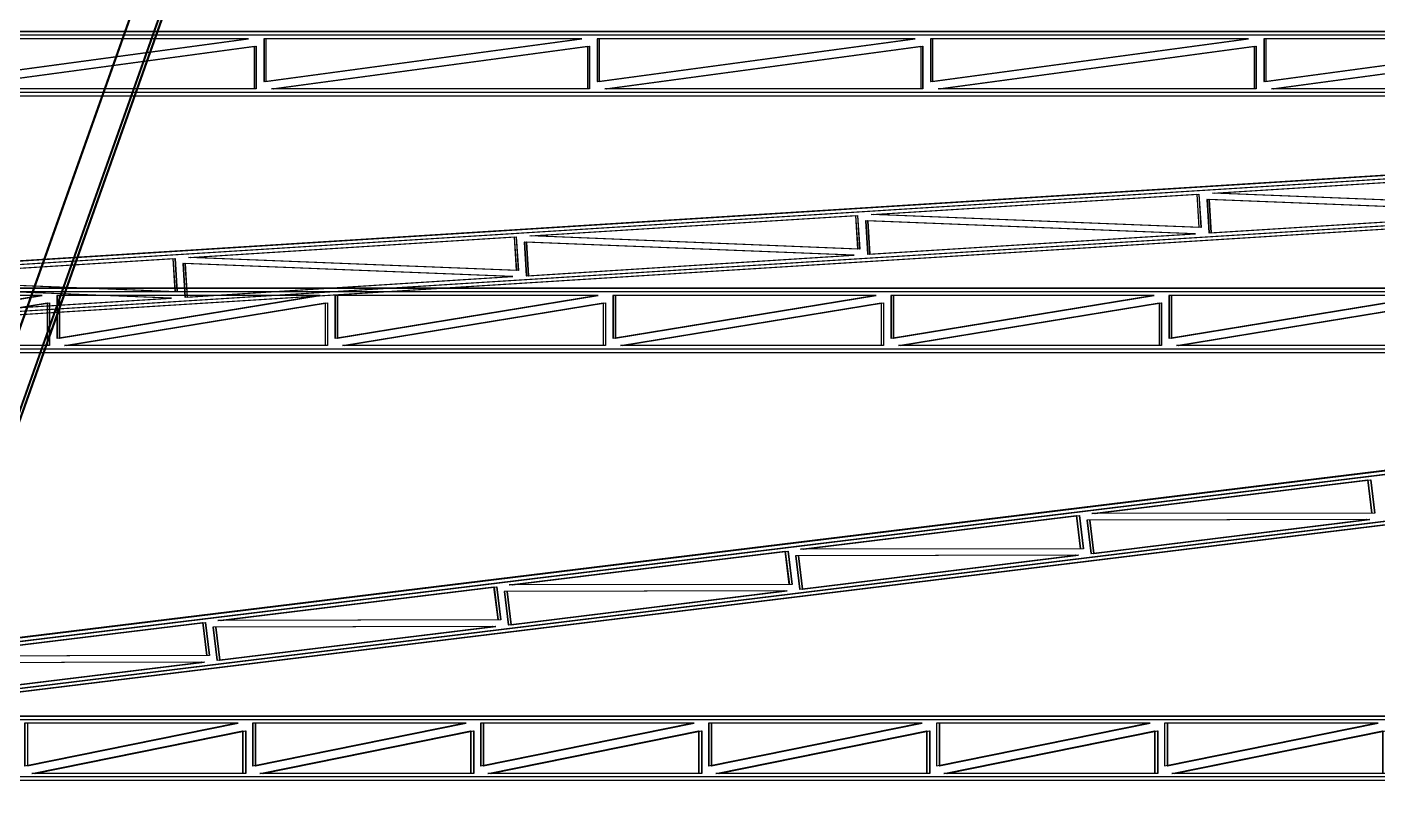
# Model space of a CAD drawing. Header units: millimetres. Extents: x -48000 to 1060615, y -2000 to 333000.
# Drawn here: x -24158 to -16614, y 35356 to 39728 of the extents above; entities that cross this region are included whole.
import ezdxf

# ---------------------------------------------------------------- set-up
doc = ezdxf.new("R2010")
doc.units = ezdxf.units.MM
doc.layers.add('D-STR-STRC', color=7, linetype='Continuous', lineweight=25)

msp = doc.modelspace()

# ---------------------------------------------------------------- linework, layer by layer
at = {"layer": 'D-STR-STRC'}
for points in [[(-31179.55, 27969.79), (-27590.48, 27969.79), (-23312.53, 40040.9), (-26661.6, 40040.9)], [(-31179.55, 27964.44), (-27590.48, 27964.44), (-23312.53, 40035.56), (-26661.6, 40035.56)], [(-27590.48, 27958.83), (-31179.55, 27958.83), (-26661.6, 40029.95), (-23312.53, 40029.95)], [(-27605.56, 27969.79), (-27605.56, 27969.79), (-23327.61, 40040.9), (-23327.61, 40040.9)], [(-27953.34, 36097.43), (-24894.29, 36097.43), (-23521.05, 39960.67), (-26511.54, 39960.67)], [(-27953.34, 36092.08), (-24894.29, 36092.08), (-23521.05, 39955.33), (-26511.54, 39955.33)], [(-24536.89, 37097.55), (-27578.09, 37097.55), (-26511.37, 39955.79), (-23520.89, 39955.79)], [(-24536.89, 37091.94), (-27578.09, 37091.94), (-26511.37, 39950.18), (-23520.89, 39950.18)], [(-24725.16, 36097.43), (-24725.16, 36097.43), (-23356.04, 39960.67), (-23356.04, 39960.67)], [(-24710.08, 36092.08), (-24710.08, 36092.08), (-23340.96, 39955.33), (-23340.96, 39955.33)], [(-4250.15, 39702.22), (-4250.15, 39342.22), (-26584.55, 39342.22), (-26584.55, 39702.22)], [(-4250.15, 39702.22), (-4250.15, 39342.22), (-26584.55, 39342.22), (-26584.55, 39702.22)], [(-4249.13, 39702.22), (-4249.13, 39342.22), (-26583.54, 39342.22), (-26583.54, 39702.22)], [(-4249.13, 39702.22), (-4249.13, 39342.22), (-26583.54, 39342.22), (-26583.54, 39702.22)], [(-4239.76, 39702.22), (-4239.76, 39342.22), (-26574.16, 39342.22), (-26574.16, 39702.22)], [(-4239.76, 39702.22), (-4239.76, 39342.22), (-26574.16, 39342.22), (-26574.16, 39702.22)], [(-4238.74, 39702.22), (-4238.74, 39342.22), (-26573.15, 39342.22), (-26573.15, 39702.22)], [(-4238.74, 39702.22), (-4238.74, 39342.22), (-26573.15, 39342.22), (-26573.15, 39702.22)], [(-27131.1, 38238.6), (-27112.47, 37939.18), (-4241.52, 39372.51), (-4260.15, 39671.93)], [(-27131.1, 38238.6), (-27112.47, 37939.18), (-4241.52, 39372.51), (-4260.15, 39671.93)], [(-27129.74, 38238.6), (-27111.11, 37939.18), (-4240.15, 39372.51), (-4258.78, 39671.93)], [(-27129.74, 38238.6), (-27111.11, 37939.18), (-4240.15, 39372.51), (-4258.78, 39671.93)], [(-27119.69, 38238.6), (-27101.06, 37939.18), (-4230.11, 39372.51), (-4248.73, 39671.93)], [(-27119.69, 38238.6), (-27101.06, 37939.18), (-4230.11, 39372.51), (-4248.73, 39671.93)], [(-27118.33, 38238.6), (-27099.7, 37939.18), (-4228.74, 39372.51), (-4247.37, 39671.93)], [(-27118.33, 38238.6), (-27099.7, 37939.18), (-4228.74, 39372.51), (-4247.37, 39671.93)], [(-22931.51, 39662.22), (-24695.91, 39662.22), (-24695.91, 39424.22)], [(-22931.51, 39662.22), (-24695.91, 39662.22), (-24695.91, 39424.22)], [(-22930.5, 39662.22), (-24694.89, 39662.22), (-24694.89, 39424.22)], [(-22930.5, 39662.22), (-24694.89, 39662.22), (-24694.89, 39424.22)], [(-22921.12, 39662.22), (-24685.52, 39662.22), (-24685.52, 39424.22)], [(-22921.12, 39662.22), (-24685.52, 39662.22), (-24685.52, 39424.22)], [(-22920.11, 39662.22), (-24684.5, 39662.22), (-24684.5, 39424.22)], [(-22920.11, 39662.22), (-24684.5, 39662.22), (-24684.5, 39424.22)], [(-22889.6, 39620.22), (-22889.6, 39382.22), (-24653.99, 39382.22)], [(-22889.6, 39620.22), (-22889.6, 39382.22), (-24653.99, 39382.22)], [(-22888.58, 39620.22), (-22888.58, 39382.22), (-24652.98, 39382.22)], [(-22888.58, 39620.22), (-22888.58, 39382.22), (-24652.98, 39382.22)], [(-22879.2, 39620.22), (-22879.2, 39382.22), (-24643.6, 39382.22)], [(-22879.2, 39620.22), (-22879.2, 39382.22), (-24643.6, 39382.22)], [(-22878.19, 39620.22), (-22878.19, 39382.22), (-24642.59, 39382.22)], [(-22878.19, 39620.22), (-22878.19, 39382.22), (-24642.59, 39382.22)], [(-21070.31, 39662.22), (-22834.71, 39662.22), (-22834.71, 39424.22)], [(-21070.31, 39662.22), (-22834.71, 39662.22), (-22834.71, 39424.22)], [(-21069.3, 39662.22), (-22833.69, 39662.22), (-22833.69, 39424.22)], [(-21069.3, 39662.22), (-22833.69, 39662.22), (-22833.69, 39424.22)], [(-21059.92, 39662.22), (-22824.31, 39662.22), (-22824.31, 39424.22)], [(-21059.92, 39662.22), (-22824.31, 39662.22), (-22824.31, 39424.22)], [(-21058.91, 39662.22), (-22823.3, 39662.22), (-22823.3, 39424.22)], [(-21058.91, 39662.22), (-22823.3, 39662.22), (-22823.3, 39424.22)], [(-21028.4, 39620.22), (-21028.4, 39382.22), (-22792.79, 39382.22)], [(-21028.4, 39620.22), (-21028.4, 39382.22), (-22792.79, 39382.22)], [(-21027.38, 39620.22), (-21027.38, 39382.22), (-22791.78, 39382.22)], [(-21027.38, 39620.22), (-21027.38, 39382.22), (-22791.78, 39382.22)], [(-21018, 39620.22), (-21018, 39382.22), (-22782.4, 39382.22)], [(-21018, 39620.22), (-21018, 39382.22), (-22782.4, 39382.22)], [(-21016.99, 39620.22), (-21016.99, 39382.22), (-22781.39, 39382.22)], [(-21016.99, 39620.22), (-21016.99, 39382.22), (-22781.39, 39382.22)], [(-19209.11, 39662.22), (-20973.51, 39662.22), (-20973.51, 39424.22)], [(-19209.11, 39662.22), (-20973.51, 39662.22), (-20973.51, 39424.22)], [(-19208.1, 39662.22), (-20972.49, 39662.22), (-20972.49, 39424.22)], [(-19208.1, 39662.22), (-20972.49, 39662.22), (-20972.49, 39424.22)], [(-19198.72, 39662.22), (-20963.11, 39662.22), (-20963.11, 39424.22)], [(-19198.72, 39662.22), (-20963.11, 39662.22), (-20963.11, 39424.22)], [(-19197.71, 39662.22), (-20962.1, 39662.22), (-20962.1, 39424.22)], [(-19197.71, 39662.22), (-20962.1, 39662.22), (-20962.1, 39424.22)], [(-19167.2, 39620.22), (-19167.2, 39382.22), (-20931.59, 39382.22)], [(-19167.2, 39620.22), (-19167.2, 39382.22), (-20931.59, 39382.22)], [(-19166.18, 39620.22), (-19166.18, 39382.22), (-20930.58, 39382.22)], [(-19166.18, 39620.22), (-19166.18, 39382.22), (-20930.58, 39382.22)], [(-19156.8, 39620.22), (-19156.8, 39382.22), (-20921.2, 39382.22)], [(-19156.8, 39620.22), (-19156.8, 39382.22), (-20921.2, 39382.22)], [(-19155.79, 39620.22), (-19155.79, 39382.22), (-20920.18, 39382.22)], [(-19155.79, 39620.22), (-19155.79, 39382.22), (-20920.18, 39382.22)], [(-17347.91, 39662.22), (-19112.31, 39662.22), (-19112.31, 39424.22)], [(-17347.91, 39662.22), (-19112.31, 39662.22), (-19112.31, 39424.22)], [(-17346.9, 39662.22), (-19111.29, 39662.22), (-19111.29, 39424.22)], [(-17346.9, 39662.22), (-19111.29, 39662.22), (-19111.29, 39424.22)], [(-17337.52, 39662.22), (-19101.91, 39662.22), (-19101.91, 39424.22)], [(-17337.52, 39662.22), (-19101.91, 39662.22), (-19101.91, 39424.22)], [(-17336.5, 39662.22), (-19100.9, 39662.22), (-19100.9, 39424.22)], [(-17336.5, 39662.22), (-19100.9, 39662.22), (-19100.9, 39424.22)], [(-17306, 39620.22), (-17306, 39382.22), (-19070.39, 39382.22)], [(-17306, 39620.22), (-17306, 39382.22), (-19070.39, 39382.22)], [(-17304.98, 39620.22), (-17304.98, 39382.22), (-19069.38, 39382.22)], [(-17304.98, 39620.22), (-17304.98, 39382.22), (-19069.38, 39382.22)], [(-17295.6, 39620.22), (-17295.6, 39382.22), (-19060, 39382.22)], [(-17295.6, 39620.22), (-17295.6, 39382.22), (-19060, 39382.22)], [(-17294.59, 39620.22), (-17294.59, 39382.22), (-19058.98, 39382.22)], [(-17294.59, 39620.22), (-17294.59, 39382.22), (-19058.98, 39382.22)], [(-15486.71, 39662.22), (-17251.11, 39662.22), (-17251.11, 39424.22)], [(-15486.71, 39662.22), (-17251.11, 39662.22), (-17251.11, 39424.22)], [(-15485.7, 39662.22), (-17250.09, 39662.22), (-17250.09, 39424.22)], [(-15485.7, 39662.22), (-17250.09, 39662.22), (-17250.09, 39424.22)], [(-15476.32, 39662.22), (-17240.71, 39662.22), (-17240.71, 39424.22)], [(-15476.32, 39662.22), (-17240.71, 39662.22), (-17240.71, 39424.22)], [(-15475.3, 39662.22), (-17239.7, 39662.22), (-17239.7, 39424.22)], [(-15475.3, 39662.22), (-17239.7, 39662.22), (-17239.7, 39424.22)], [(-15444.79, 39620.22), (-15444.79, 39382.22), (-17209.19, 39382.22)], [(-15444.79, 39620.22), (-15444.79, 39382.22), (-17209.19, 39382.22)], [(-15443.78, 39620.22), (-15443.78, 39382.22), (-17208.18, 39382.22)], [(-15443.78, 39620.22), (-15443.78, 39382.22), (-17208.18, 39382.22)], [(-15434.4, 39620.22), (-15434.4, 39382.22), (-17198.8, 39382.22)], [(-15434.4, 39620.22), (-15434.4, 39382.22), (-17198.8, 39382.22)], [(-15433.39, 39620.22), (-15433.39, 39382.22), (-17197.78, 39382.22)], [(-15433.39, 39620.22), (-15433.39, 39382.22), (-17197.78, 39382.22)], [(-17538.89, 38799.67), (-15720.49, 38913.63), (-15708.87, 38726.99)], [(-17538.89, 38799.67), (-15720.49, 38913.63), (-15708.87, 38726.99)], [(-17537.53, 38799.67), (-15719.12, 38913.63), (-15707.51, 38726.99)], [(-17537.53, 38799.67), (-15719.12, 38913.63), (-15707.51, 38726.99)], [(-17527.48, 38799.67), (-15709.07, 38913.63), (-15697.46, 38726.99)], [(-17527.48, 38799.67), (-15709.07, 38913.63), (-15697.46, 38726.99)], [(-17526.12, 38799.67), (-15707.71, 38913.63), (-15696.1, 38726.99)], [(-17526.12, 38799.67), (-15707.71, 38913.63), (-15696.1, 38726.99)], [(-19444.8, 38680.22), (-17626.4, 38794.18), (-17614.79, 38607.55)], [(-19444.8, 38680.22), (-17626.4, 38794.18), (-17614.79, 38607.55)], [(-19443.44, 38680.22), (-17625.04, 38794.18), (-17613.42, 38607.55)], [(-19443.44, 38680.22), (-17625.04, 38794.18), (-17613.42, 38607.55)], [(-19433.39, 38680.22), (-17614.99, 38794.18), (-17603.38, 38607.55)], [(-19433.39, 38680.22), (-17614.99, 38794.18), (-17603.38, 38607.55)], [(-19432.03, 38680.22), (-17613.63, 38794.18), (-17602.01, 38607.55)], [(-19432.03, 38680.22), (-17613.63, 38794.18), (-17602.01, 38607.55)], [(-17569.66, 38764.68), (-17558.04, 38578.04), (-15739.64, 38692)], [(-17569.66, 38764.68), (-17558.04, 38578.04), (-15739.64, 38692)], [(-17568.29, 38764.68), (-17556.68, 38578.04), (-15738.28, 38692)], [(-17568.29, 38764.68), (-17556.68, 38578.04), (-15738.28, 38692)], [(-17558.24, 38764.68), (-17546.63, 38578.04), (-15728.23, 38692)], [(-17558.24, 38764.68), (-17546.63, 38578.04), (-15728.23, 38692)], [(-17556.88, 38764.68), (-17545.27, 38578.04), (-15726.87, 38692)], [(-17556.88, 38764.68), (-17545.27, 38578.04), (-15726.87, 38692)], [(-21350.71, 38560.78), (-19532.31, 38674.74), (-19520.7, 38488.1)], [(-21350.71, 38560.78), (-19532.31, 38674.74), (-19520.7, 38488.1)], [(-21349.35, 38560.78), (-19530.95, 38674.74), (-19519.34, 38488.1)], [(-21349.35, 38560.78), (-19530.95, 38674.74), (-19519.34, 38488.1)], [(-21339.3, 38560.78), (-19520.9, 38674.74), (-19509.29, 38488.1)], [(-21339.3, 38560.78), (-19520.9, 38674.74), (-19509.29, 38488.1)], [(-21337.94, 38560.78), (-19519.54, 38674.74), (-19507.93, 38488.1)], [(-21337.94, 38560.78), (-19519.54, 38674.74), (-19507.93, 38488.1)], [(-19475.57, 38645.23), (-19463.96, 38458.59), (-17645.55, 38572.55)], [(-19475.57, 38645.23), (-19463.96, 38458.59), (-17645.55, 38572.55)], [(-19474.21, 38645.23), (-19462.59, 38458.59), (-17644.19, 38572.55)], [(-19474.21, 38645.23), (-19462.59, 38458.59), (-17644.19, 38572.55)], [(-19464.16, 38645.23), (-19452.55, 38458.59), (-17634.14, 38572.55)], [(-19464.16, 38645.23), (-19452.55, 38458.59), (-17634.14, 38572.55)], [(-19462.79, 38645.23), (-19451.18, 38458.59), (-17632.78, 38572.55)], [(-19462.79, 38645.23), (-19451.18, 38458.59), (-17632.78, 38572.55)], [(-23256.63, 38441.33), (-21438.22, 38555.29), (-21426.61, 38368.66)], [(-23256.63, 38441.33), (-21438.22, 38555.29), (-21426.61, 38368.66)], [(-23255.26, 38441.33), (-21436.86, 38555.29), (-21425.25, 38368.66)], [(-23255.26, 38441.33), (-21436.86, 38555.29), (-21425.25, 38368.66)], [(-23245.22, 38441.33), (-21426.81, 38555.29), (-21415.2, 38368.66)], [(-23245.22, 38441.33), (-21426.81, 38555.29), (-21415.2, 38368.66)], [(-23243.85, 38441.33), (-21425.45, 38555.29), (-21413.84, 38368.66)], [(-23243.85, 38441.33), (-21425.45, 38555.29), (-21413.84, 38368.66)], [(-21381.48, 38525.79), (-21369.87, 38339.15), (-19551.47, 38453.11)], [(-21381.48, 38525.79), (-21369.87, 38339.15), (-19551.47, 38453.11)], [(-21380.12, 38525.79), (-21368.51, 38339.15), (-19550.1, 38453.11)], [(-21380.12, 38525.79), (-21368.51, 38339.15), (-19550.1, 38453.11)], [(-21370.07, 38525.79), (-21358.46, 38339.15), (-19540.06, 38453.11)], [(-21370.07, 38525.79), (-21358.46, 38339.15), (-19540.06, 38453.11)], [(-21368.71, 38525.79), (-21357.1, 38339.15), (-19538.69, 38453.11)], [(-21368.71, 38525.79), (-21357.1, 38339.15), (-19538.69, 38453.11)], [(-25162.54, 38321.89), (-23344.14, 38435.85), (-23332.52, 38249.21)], [(-25162.54, 38321.89), (-23344.14, 38435.85), (-23332.52, 38249.21)], [(-25161.18, 38321.89), (-23342.77, 38435.85), (-23331.16, 38249.21)], [(-25161.18, 38321.89), (-23342.77, 38435.85), (-23331.16, 38249.21)], [(-25151.13, 38321.89), (-23332.73, 38435.85), (-23321.11, 38249.21)], [(-25151.13, 38321.89), (-23332.73, 38435.85), (-23321.11, 38249.21)], [(-25149.77, 38321.89), (-23331.36, 38435.85), (-23319.75, 38249.21)], [(-25149.77, 38321.89), (-23331.36, 38435.85), (-23319.75, 38249.21)], [(-23287.39, 38406.34), (-23275.78, 38219.71), (-21457.38, 38333.67)], [(-23287.39, 38406.34), (-23275.78, 38219.71), (-21457.38, 38333.67)], [(-23286.03, 38406.34), (-23274.42, 38219.71), (-21456.02, 38333.67)], [(-23286.03, 38406.34), (-23274.42, 38219.71), (-21456.02, 38333.67)], [(-23275.98, 38406.34), (-23264.37, 38219.71), (-21445.97, 38333.67)], [(-23275.98, 38406.34), (-23264.37, 38219.71), (-21445.97, 38333.67)], [(-23274.62, 38406.34), (-23263.01, 38219.71), (-21444.61, 38333.67)], [(-23274.62, 38406.34), (-23263.01, 38219.71), (-21444.61, 38333.67)], [(-8495.93, 38268.89), (-8495.93, 37908.89), (-27122.44, 37908.89), (-27122.44, 38268.89)], [(-8495.93, 38268.89), (-8495.93, 37908.89), (-27122.44, 37908.89), (-27122.44, 38268.89)], [(-8494.68, 38268.89), (-8494.68, 37908.89), (-27121.19, 37908.89), (-27121.19, 38268.89)], [(-8494.68, 38268.89), (-8494.68, 37908.89), (-27121.19, 37908.89), (-27121.19, 38268.89)], [(-8483.1, 38268.89), (-8483.1, 37908.89), (-27109.61, 37908.89), (-27109.61, 38268.89)], [(-8483.1, 38268.89), (-8483.1, 37908.89), (-27109.61, 37908.89), (-27109.61, 38268.89)], [(-8481.84, 38268.89), (-8481.84, 37908.89), (-27108.35, 37908.89), (-27108.35, 38268.89)], [(-8481.84, 38268.89), (-8481.84, 37908.89), (-27108.35, 37908.89), (-27108.35, 38268.89)], [(-25193.31, 38286.9), (-25181.69, 38100.26), (-23363.29, 38214.22)], [(-25193.31, 38286.9), (-25181.69, 38100.26), (-23363.29, 38214.22)], [(-25191.94, 38286.9), (-25180.33, 38100.26), (-23361.93, 38214.22)], [(-25191.94, 38286.9), (-25180.33, 38100.26), (-23361.93, 38214.22)], [(-25181.9, 38286.9), (-25170.28, 38100.26), (-23351.88, 38214.22)], [(-25181.9, 38286.9), (-25170.28, 38100.26), (-23351.88, 38214.22)], [(-25180.53, 38286.9), (-25168.92, 38100.26), (-23350.52, 38214.22)], [(-25180.53, 38286.9), (-25168.92, 38100.26), (-23350.52, 38214.22)], [(-28036.6, 35848.91), (-28000.68, 35551.09), (-8479.92, 37939.98), (-8515.84, 38237.79)], [(-28036.6, 35848.91), (-28000.68, 35551.09), (-8479.92, 37939.98), (-8515.84, 38237.79)], [(-28034.68, 35848.91), (-27998.76, 35551.09), (-8478, 37939.98), (-8513.92, 38237.79)], [(-28034.68, 35848.91), (-27998.76, 35551.09), (-8478, 37939.98), (-8513.92, 38237.79)], [(-28020.53, 35848.91), (-27984.61, 35551.09), (-8463.86, 37939.98), (-8499.78, 38237.79)], [(-28020.53, 35848.91), (-27984.61, 35551.09), (-8463.86, 37939.98), (-8499.78, 38237.79)], [(-28018.62, 35848.91), (-27982.7, 35551.09), (-8461.94, 37939.98), (-8497.86, 38237.79)], [(-28018.62, 35848.91), (-27982.7, 35551.09), (-8461.94, 37939.98), (-8497.86, 38237.79)], [(-24087.31, 38228.89), (-25542.82, 38228.89), (-25542.82, 37990.89)], [(-24087.31, 38228.89), (-25542.82, 38228.89), (-25542.82, 37990.89)], [(-24086.06, 38228.89), (-25541.57, 38228.89), (-25541.57, 37990.89)], [(-24086.06, 38228.89), (-25541.57, 38228.89), (-25541.57, 37990.89)], [(-24074.47, 38228.89), (-25529.98, 38228.89), (-25529.98, 37990.89)], [(-24074.47, 38228.89), (-25529.98, 38228.89), (-25529.98, 37990.89)], [(-24073.22, 38228.89), (-25528.73, 38228.89), (-25528.73, 37990.89)], [(-24073.22, 38228.89), (-25528.73, 38228.89), (-25528.73, 37990.89)], [(-24045.44, 38186.89), (-24045.44, 37948.89), (-25500.95, 37948.89)], [(-24045.44, 38186.89), (-24045.44, 37948.89), (-25500.95, 37948.89)], [(-24044.19, 38186.89), (-24044.19, 37948.89), (-25499.7, 37948.89)], [(-24044.19, 38186.89), (-24044.19, 37948.89), (-25499.7, 37948.89)], [(-24032.6, 38186.89), (-24032.6, 37948.89), (-25488.11, 37948.89)], [(-24032.6, 38186.89), (-24032.6, 37948.89), (-25488.11, 37948.89)], [(-24031.35, 38186.89), (-24031.35, 37948.89), (-25486.86, 37948.89)], [(-24031.35, 38186.89), (-24031.35, 37948.89), (-25486.86, 37948.89)], [(-22535.1, 38228.89), (-23990.61, 38228.89), (-23990.61, 37990.89)], [(-22535.1, 38228.89), (-23990.61, 38228.89), (-23990.61, 37990.89)], [(-22533.85, 38228.89), (-23989.36, 38228.89), (-23989.36, 37990.89)], [(-22533.85, 38228.89), (-23989.36, 38228.89), (-23989.36, 37990.89)], [(-22522.26, 38228.89), (-23977.77, 38228.89), (-23977.77, 37990.89)], [(-22522.26, 38228.89), (-23977.77, 38228.89), (-23977.77, 37990.89)], [(-22521.01, 38228.89), (-23976.52, 38228.89), (-23976.52, 37990.89)], [(-22521.01, 38228.89), (-23976.52, 38228.89), (-23976.52, 37990.89)], [(-22493.23, 38186.89), (-22493.23, 37948.89), (-23948.74, 37948.89)], [(-22493.23, 38186.89), (-22493.23, 37948.89), (-23948.74, 37948.89)], [(-22491.98, 38186.89), (-22491.98, 37948.89), (-23947.49, 37948.89)], [(-22491.98, 38186.89), (-22491.98, 37948.89), (-23947.49, 37948.89)], [(-22480.39, 38186.89), (-22480.39, 37948.89), (-23935.9, 37948.89)], [(-22480.39, 38186.89), (-22480.39, 37948.89), (-23935.9, 37948.89)], [(-22479.14, 38186.89), (-22479.14, 37948.89), (-23934.65, 37948.89)], [(-22479.14, 38186.89), (-22479.14, 37948.89), (-23934.65, 37948.89)], [(-20982.89, 38228.89), (-22438.4, 38228.89), (-22438.4, 37990.89)], [(-20982.89, 38228.89), (-22438.4, 38228.89), (-22438.4, 37990.89)], [(-20981.64, 38228.89), (-22437.15, 38228.89), (-22437.15, 37990.89)], [(-20981.64, 38228.89), (-22437.15, 38228.89), (-22437.15, 37990.89)], [(-20970.06, 38228.89), (-22425.56, 38228.89), (-22425.56, 37990.89)], [(-20970.06, 38228.89), (-22425.56, 38228.89), (-22425.56, 37990.89)], [(-20968.8, 38228.89), (-22424.31, 38228.89), (-22424.31, 37990.89)], [(-20968.8, 38228.89), (-22424.31, 38228.89), (-22424.31, 37990.89)], [(-20941.02, 38186.89), (-20941.02, 37948.89), (-22396.53, 37948.89)], [(-20941.02, 38186.89), (-20941.02, 37948.89), (-22396.53, 37948.89)], [(-20939.77, 38186.89), (-20939.77, 37948.89), (-22395.28, 37948.89)], [(-20939.77, 38186.89), (-20939.77, 37948.89), (-22395.28, 37948.89)], [(-20928.18, 38186.89), (-20928.18, 37948.89), (-22383.69, 37948.89)], [(-20928.18, 38186.89), (-20928.18, 37948.89), (-22383.69, 37948.89)], [(-20926.93, 38186.89), (-20926.93, 37948.89), (-22382.44, 37948.89)], [(-20926.93, 38186.89), (-20926.93, 37948.89), (-22382.44, 37948.89)], [(-19430.69, 38228.89), (-20886.19, 38228.89), (-20886.19, 37990.89)], [(-19430.69, 38228.89), (-20886.19, 38228.89), (-20886.19, 37990.89)], [(-19429.43, 38228.89), (-20884.94, 38228.89), (-20884.94, 37990.89)], [(-19429.43, 38228.89), (-20884.94, 38228.89), (-20884.94, 37990.89)], [(-19417.85, 38228.89), (-20873.35, 38228.89), (-20873.35, 37990.89)], [(-19417.85, 38228.89), (-20873.35, 38228.89), (-20873.35, 37990.89)], [(-19416.59, 38228.89), (-20872.1, 38228.89), (-20872.1, 37990.89)], [(-19416.59, 38228.89), (-20872.1, 38228.89), (-20872.1, 37990.89)], [(-19388.81, 38186.89), (-19388.81, 37948.89), (-20844.32, 37948.89)], [(-19388.81, 38186.89), (-19388.81, 37948.89), (-20844.32, 37948.89)], [(-19387.56, 38186.89), (-19387.56, 37948.89), (-20843.07, 37948.89)], [(-19387.56, 38186.89), (-19387.56, 37948.89), (-20843.07, 37948.89)], [(-19375.98, 38186.89), (-19375.98, 37948.89), (-20831.48, 37948.89)], [(-19375.98, 38186.89), (-19375.98, 37948.89), (-20831.48, 37948.89)], [(-19374.72, 38186.89), (-19374.72, 37948.89), (-20830.23, 37948.89)], [(-19374.72, 38186.89), (-19374.72, 37948.89), (-20830.23, 37948.89)], [(-17878.48, 38228.89), (-19333.98, 38228.89), (-19333.98, 37990.89)], [(-17878.48, 38228.89), (-19333.98, 38228.89), (-19333.98, 37990.89)], [(-17877.22, 38228.89), (-19332.73, 38228.89), (-19332.73, 37990.89)], [(-17877.22, 38228.89), (-19332.73, 38228.89), (-19332.73, 37990.89)], [(-17865.64, 38228.89), (-19321.14, 38228.89), (-19321.14, 37990.89)], [(-17865.64, 38228.89), (-19321.14, 38228.89), (-19321.14, 37990.89)], [(-17864.38, 38228.89), (-19319.89, 38228.89), (-19319.89, 37990.89)], [(-17864.38, 38228.89), (-19319.89, 38228.89), (-19319.89, 37990.89)], [(-17836.61, 38186.89), (-17836.61, 37948.89), (-19292.11, 37948.89)], [(-17836.61, 38186.89), (-17836.61, 37948.89), (-19292.11, 37948.89)], [(-17835.35, 38186.89), (-17835.35, 37948.89), (-19290.86, 37948.89)], [(-17835.35, 38186.89), (-17835.35, 37948.89), (-19290.86, 37948.89)], [(-17823.77, 38186.89), (-17823.77, 37948.89), (-19279.27, 37948.89)], [(-17823.77, 38186.89), (-17823.77, 37948.89), (-19279.27, 37948.89)], [(-17822.51, 38186.89), (-17822.51, 37948.89), (-19278.02, 37948.89)], [(-17822.51, 38186.89), (-17822.51, 37948.89), (-19278.02, 37948.89)], [(-16326.27, 38228.89), (-17781.77, 38228.89), (-17781.77, 37990.89)], [(-16326.27, 38228.89), (-17781.77, 38228.89), (-17781.77, 37990.89)], [(-16325.01, 38228.89), (-17780.52, 38228.89), (-17780.52, 37990.89)], [(-16325.01, 38228.89), (-17780.52, 38228.89), (-17780.52, 37990.89)], [(-16313.43, 38228.89), (-17768.93, 38228.89), (-17768.93, 37990.89)], [(-16313.43, 38228.89), (-17768.93, 38228.89), (-17768.93, 37990.89)], [(-16312.18, 38228.89), (-17767.68, 38228.89), (-17767.68, 37990.89)], [(-16312.18, 38228.89), (-17767.68, 38228.89), (-17767.68, 37990.89)], [(-16284.4, 38186.89), (-16284.4, 37948.89), (-17739.9, 37948.89)], [(-16284.4, 38186.89), (-16284.4, 37948.89), (-17739.9, 37948.89)], [(-16283.14, 38186.89), (-16283.14, 37948.89), (-17738.65, 37948.89)], [(-16283.14, 38186.89), (-16283.14, 37948.89), (-17738.65, 37948.89)], [(-16271.56, 38186.89), (-16271.56, 37948.89), (-17727.06, 37948.89)], [(-16271.56, 38186.89), (-16271.56, 37948.89), (-17727.06, 37948.89)], [(-16270.3, 38186.89), (-16270.3, 37948.89), (-17725.81, 37948.89)], [(-16270.3, 38186.89), (-16270.3, 37948.89), (-17725.81, 37948.89)], [(-18211.8, 37010.94), (-16671.8, 37199.4), (-16649.41, 37013.76)], [(-18211.8, 37010.94), (-16671.8, 37199.4), (-16649.41, 37013.76)], [(-18209.89, 37010.94), (-16669.88, 37199.4), (-16647.49, 37013.76)], [(-18209.89, 37010.94), (-16669.88, 37199.4), (-16647.49, 37013.76)], [(-18195.74, 37010.94), (-16655.74, 37199.4), (-16633.35, 37013.76)], [(-18195.74, 37010.94), (-16655.74, 37199.4), (-16633.35, 37013.76)], [(-18193.82, 37010.94), (-16653.82, 37199.4), (-16631.43, 37013.76)], [(-18193.82, 37010.94), (-16653.82, 37199.4), (-16631.43, 37013.76)], [(-19838.53, 36811.86), (-18298.53, 37000.32), (-18276.14, 36814.69)], [(-19838.53, 36811.86), (-18298.53, 37000.32), (-18276.14, 36814.69)], [(-19836.62, 36811.86), (-18296.61, 37000.32), (-18274.22, 36814.69)], [(-19836.62, 36811.86), (-18296.61, 37000.32), (-18274.22, 36814.69)], [(-19822.47, 36811.86), (-18282.47, 37000.32), (-18260.08, 36814.69)], [(-19822.47, 36811.86), (-18282.47, 37000.32), (-18260.08, 36814.69)], [(-19820.55, 36811.86), (-18280.55, 37000.32), (-18258.16, 36814.69)], [(-19820.55, 36811.86), (-18280.55, 37000.32), (-18258.16, 36814.69)], [(-18240.38, 36974.2), (-18217.98, 36788.56), (-16677.98, 36977.02)], [(-18240.38, 36974.2), (-18217.98, 36788.56), (-16677.98, 36977.02)], [(-18238.46, 36974.2), (-18216.07, 36788.56), (-16676.06, 36977.02)], [(-18238.46, 36974.2), (-18216.07, 36788.56), (-16676.06, 36977.02)], [(-18224.31, 36974.2), (-18201.92, 36788.56), (-16661.92, 36977.02)], [(-18224.31, 36974.2), (-18201.92, 36788.56), (-16661.92, 36977.02)], [(-18222.39, 36974.2), (-18200, 36788.56), (-16660, 36977.02)], [(-18222.39, 36974.2), (-18200, 36788.56), (-16660, 36977.02)], [(-21465.26, 36612.79), (-19925.26, 36801.25), (-19902.87, 36615.62)], [(-21465.26, 36612.79), (-19925.26, 36801.25), (-19902.87, 36615.62)], [(-21463.35, 36612.79), (-19923.34, 36801.25), (-19900.95, 36615.62)], [(-21463.35, 36612.79), (-19923.34, 36801.25), (-19900.95, 36615.62)], [(-21449.2, 36612.79), (-19909.2, 36801.25), (-19886.81, 36615.62)], [(-21449.2, 36612.79), (-19909.2, 36801.25), (-19886.81, 36615.62)], [(-21447.28, 36612.79), (-19907.28, 36801.25), (-19884.89, 36615.62)], [(-21447.28, 36612.79), (-19907.28, 36801.25), (-19884.89, 36615.62)], [(-19867.11, 36775.12), (-19844.71, 36589.49), (-18304.71, 36777.95)], [(-19867.11, 36775.12), (-19844.71, 36589.49), (-18304.71, 36777.95)], [(-19865.19, 36775.12), (-19842.8, 36589.49), (-18302.79, 36777.95)], [(-19865.19, 36775.12), (-19842.8, 36589.49), (-18302.79, 36777.95)], [(-19851.04, 36775.12), (-19828.65, 36589.49), (-18288.65, 36777.95)], [(-19851.04, 36775.12), (-19828.65, 36589.49), (-18288.65, 36777.95)], [(-19849.12, 36775.12), (-19826.73, 36589.49), (-18286.73, 36777.95)], [(-19849.12, 36775.12), (-19826.73, 36589.49), (-18286.73, 36777.95)], [(-23091.99, 36413.72), (-21551.99, 36602.18), (-21529.6, 36416.54)], [(-23091.99, 36413.72), (-21551.99, 36602.18), (-21529.6, 36416.54)], [(-23090.08, 36413.72), (-21550.07, 36602.18), (-21527.68, 36416.54)], [(-23090.08, 36413.72), (-21550.07, 36602.18), (-21527.68, 36416.54)], [(-23075.93, 36413.72), (-21535.93, 36602.18), (-21513.54, 36416.54)], [(-23075.93, 36413.72), (-21535.93, 36602.18), (-21513.54, 36416.54)], [(-23074.01, 36413.72), (-21534.01, 36602.18), (-21511.62, 36416.54)], [(-23074.01, 36413.72), (-21534.01, 36602.18), (-21511.62, 36416.54)], [(-21493.84, 36576.05), (-21471.44, 36390.42), (-19931.44, 36578.88)], [(-21493.84, 36576.05), (-21471.44, 36390.42), (-19931.44, 36578.88)], [(-21491.92, 36576.05), (-21469.53, 36390.42), (-19929.52, 36578.88)], [(-21491.92, 36576.05), (-21469.53, 36390.42), (-19929.52, 36578.88)], [(-21477.77, 36576.05), (-21455.38, 36390.42), (-19915.38, 36578.88)], [(-21477.77, 36576.05), (-21455.38, 36390.42), (-19915.38, 36578.88)], [(-21475.85, 36576.05), (-21453.46, 36390.42), (-19913.46, 36578.88)], [(-21475.85, 36576.05), (-21453.46, 36390.42), (-19913.46, 36578.88)], [(-24718.72, 36214.64), (-23178.72, 36403.1), (-23156.33, 36217.47)], [(-24718.72, 36214.64), (-23178.72, 36403.1), (-23156.33, 36217.47)], [(-24716.81, 36214.64), (-23176.8, 36403.1), (-23154.41, 36217.47)], [(-24716.81, 36214.64), (-23176.8, 36403.1), (-23154.41, 36217.47)], [(-24702.66, 36214.64), (-23162.66, 36403.1), (-23140.27, 36217.47)], [(-24702.66, 36214.64), (-23162.66, 36403.1), (-23140.27, 36217.47)], [(-24700.74, 36214.64), (-23160.74, 36403.1), (-23138.35, 36217.47)], [(-24700.74, 36214.64), (-23160.74, 36403.1), (-23138.35, 36217.47)], [(-23120.56, 36376.98), (-23098.17, 36191.34), (-21558.17, 36379.8)], [(-23120.56, 36376.98), (-23098.17, 36191.34), (-21558.17, 36379.8)], [(-23118.65, 36376.98), (-23096.26, 36191.34), (-21556.25, 36379.8)], [(-23118.65, 36376.98), (-23096.26, 36191.34), (-21556.25, 36379.8)], [(-23104.5, 36376.98), (-23082.11, 36191.34), (-21542.11, 36379.8)], [(-23104.5, 36376.98), (-23082.11, 36191.34), (-21542.11, 36379.8)], [(-23102.58, 36376.98), (-23080.19, 36191.34), (-21540.19, 36379.8)], [(-23102.58, 36376.98), (-23080.19, 36191.34), (-21540.19, 36379.8)], [(-24747.29, 36177.9), (-24724.9, 35992.27), (-23184.9, 36180.73)], [(-24747.29, 36177.9), (-24724.9, 35992.27), (-23184.9, 36180.73)], [(-24745.38, 36177.9), (-24722.99, 35992.27), (-23182.98, 36180.73)], [(-24745.38, 36177.9), (-24722.99, 35992.27), (-23182.98, 36180.73)], [(-24731.23, 36177.9), (-24708.84, 35992.27), (-23168.84, 36180.73)], [(-24731.23, 36177.9), (-24708.84, 35992.27), (-23168.84, 36180.73)], [(-24729.31, 36177.9), (-24706.92, 35992.27), (-23166.92, 36180.73)], [(-24729.31, 36177.9), (-24706.92, 35992.27), (-23166.92, 36180.73)], [(-12742.18, 35880), (-12742.18, 35520), (-28018.49, 35520), (-28018.49, 35880)], [(-12742.18, 35880), (-12742.18, 35520), (-28018.49, 35520), (-28018.49, 35880)], [(-12740.61, 35880), (-12740.61, 35520), (-28016.92, 35520), (-28016.92, 35880)], [(-12740.61, 35880), (-12740.61, 35520), (-28016.92, 35520), (-28016.92, 35880)], [(-12726.06, 35880), (-12726.06, 35520), (-28002.37, 35520), (-28002.37, 35880)], [(-12726.06, 35880), (-12726.06, 35520), (-28002.37, 35520), (-28002.37, 35880)], [(-12724.49, 35880), (-12724.49, 35520), (-28000.8, 35520), (-28000.8, 35880)], [(-12724.49, 35880), (-12724.49, 35520), (-28000.8, 35520), (-28000.8, 35880)], [(-22995.55, 35840), (-24172.05, 35840), (-24172.05, 35602)], [(-22995.55, 35840), (-24172.05, 35840), (-24172.05, 35602)], [(-22993.98, 35840), (-24170.48, 35840), (-24170.48, 35602)], [(-22993.98, 35840), (-24170.48, 35840), (-24170.48, 35602)], [(-22979.43, 35840), (-24155.93, 35840), (-24155.93, 35602)], [(-22979.43, 35840), (-24155.93, 35840), (-24155.93, 35602)], [(-22977.86, 35840), (-24154.35, 35840), (-24154.35, 35602)], [(-22977.86, 35840), (-24154.35, 35840), (-24154.35, 35602)], [(-21722.53, 35840), (-22899.02, 35840), (-22899.02, 35602)], [(-21722.53, 35840), (-22899.02, 35840), (-22899.02, 35602)], [(-21720.95, 35840), (-22897.45, 35840), (-22897.45, 35602)], [(-21720.95, 35840), (-22897.45, 35840), (-22897.45, 35602)], [(-21706.41, 35840), (-22882.9, 35840), (-22882.9, 35602)], [(-21706.41, 35840), (-22882.9, 35840), (-22882.9, 35602)], [(-21704.83, 35840), (-22881.33, 35840), (-22881.33, 35602)], [(-21704.83, 35840), (-22881.33, 35840), (-22881.33, 35602)], [(-20449.5, 35840), (-21626, 35840), (-21626, 35602)], [(-20449.5, 35840), (-21626, 35840), (-21626, 35602)], [(-20447.93, 35840), (-21624.42, 35840), (-21624.42, 35602)], [(-20447.93, 35840), (-21624.42, 35840), (-21624.42, 35602)], [(-20433.38, 35840), (-21609.88, 35840), (-21609.88, 35602)], [(-20433.38, 35840), (-21609.88, 35840), (-21609.88, 35602)], [(-20431.81, 35840), (-21608.3, 35840), (-21608.3, 35602)], [(-20431.81, 35840), (-21608.3, 35840), (-21608.3, 35602)], [(-19176.47, 35840), (-20352.97, 35840), (-20352.97, 35602)], [(-19176.47, 35840), (-20352.97, 35840), (-20352.97, 35602)], [(-19174.9, 35840), (-20351.4, 35840), (-20351.4, 35602)], [(-19174.9, 35840), (-20351.4, 35840), (-20351.4, 35602)], [(-19160.35, 35840), (-20336.85, 35840), (-20336.85, 35602)], [(-19160.35, 35840), (-20336.85, 35840), (-20336.85, 35602)], [(-19158.78, 35840), (-20335.28, 35840), (-20335.28, 35602)], [(-19158.78, 35840), (-20335.28, 35840), (-20335.28, 35602)], [(-17903.45, 35840), (-19079.94, 35840), (-19079.94, 35602)], [(-17903.45, 35840), (-19079.94, 35840), (-19079.94, 35602)], [(-17901.88, 35840), (-19078.37, 35840), (-19078.37, 35602)], [(-17901.88, 35840), (-19078.37, 35840), (-19078.37, 35602)], [(-17887.33, 35840), (-19063.82, 35840), (-19063.82, 35602)], [(-17887.33, 35840), (-19063.82, 35840), (-19063.82, 35602)], [(-17885.75, 35840), (-19062.25, 35840), (-19062.25, 35602)], [(-17885.75, 35840), (-19062.25, 35840), (-19062.25, 35602)], [(-16630.42, 35840), (-17806.92, 35840), (-17806.92, 35602)], [(-16630.42, 35840), (-17806.92, 35840), (-17806.92, 35602)], [(-16628.85, 35840), (-17805.34, 35840), (-17805.34, 35602)], [(-16628.85, 35840), (-17805.34, 35840), (-17805.34, 35602)], [(-16614.3, 35840), (-17790.8, 35840), (-17790.8, 35602)], [(-16614.3, 35840), (-17790.8, 35840), (-17790.8, 35602)], [(-16612.73, 35840), (-17789.22, 35840), (-17789.22, 35602)], [(-16612.73, 35840), (-17789.22, 35840), (-17789.22, 35602)], [(-22953.76, 35798), (-22953.76, 35560), (-24130.25, 35560)], [(-22953.76, 35798), (-22953.76, 35560), (-24130.25, 35560)], [(-22952.18, 35798), (-22952.18, 35560), (-24128.68, 35560)], [(-22952.18, 35798), (-22952.18, 35560), (-24128.68, 35560)], [(-22937.64, 35798), (-22937.64, 35560), (-24114.13, 35560)], [(-22937.64, 35798), (-22937.64, 35560), (-24114.13, 35560)], [(-22936.06, 35798), (-22936.06, 35560), (-24112.56, 35560)], [(-22936.06, 35798), (-22936.06, 35560), (-24112.56, 35560)], [(-21680.73, 35798), (-21680.73, 35560), (-22857.23, 35560)], [(-21680.73, 35798), (-21680.73, 35560), (-22857.23, 35560)], [(-21679.16, 35798), (-21679.16, 35560), (-22855.65, 35560)], [(-21679.16, 35798), (-21679.16, 35560), (-22855.65, 35560)], [(-21664.61, 35798), (-21664.61, 35560), (-22841.1, 35560)], [(-21664.61, 35798), (-21664.61, 35560), (-22841.1, 35560)], [(-21663.04, 35798), (-21663.04, 35560), (-22839.53, 35560)], [(-21663.04, 35798), (-21663.04, 35560), (-22839.53, 35560)], [(-20407.7, 35798), (-20407.7, 35560), (-21584.2, 35560)], [(-20407.7, 35798), (-20407.7, 35560), (-21584.2, 35560)], [(-20406.13, 35798), (-20406.13, 35560), (-21582.63, 35560)], [(-20406.13, 35798), (-20406.13, 35560), (-21582.63, 35560)], [(-20391.58, 35798), (-20391.58, 35560), (-21568.08, 35560)], [(-20391.58, 35798), (-20391.58, 35560), (-21568.08, 35560)], [(-20390.01, 35798), (-20390.01, 35560), (-21566.51, 35560)], [(-20390.01, 35798), (-20390.01, 35560), (-21566.51, 35560)], [(-19134.68, 35798), (-19134.68, 35560), (-20311.17, 35560)], [(-19134.68, 35798), (-19134.68, 35560), (-20311.17, 35560)], [(-19133.1, 35798), (-19133.1, 35560), (-20309.6, 35560)], [(-19133.1, 35798), (-19133.1, 35560), (-20309.6, 35560)], [(-19118.56, 35798), (-19118.56, 35560), (-20295.05, 35560)], [(-19118.56, 35798), (-19118.56, 35560), (-20295.05, 35560)], [(-19116.98, 35798), (-19116.98, 35560), (-20293.48, 35560)], [(-19116.98, 35798), (-19116.98, 35560), (-20293.48, 35560)], [(-17861.65, 35798), (-17861.65, 35560), (-19038.15, 35560)], [(-17861.65, 35798), (-17861.65, 35560), (-19038.15, 35560)], [(-17860.08, 35798), (-17860.08, 35560), (-19036.57, 35560)], [(-17860.08, 35798), (-17860.08, 35560), (-19036.57, 35560)], [(-17845.53, 35798), (-17845.53, 35560), (-19022.03, 35560)], [(-17845.53, 35798), (-17845.53, 35560), (-19022.03, 35560)], [(-17843.96, 35798), (-17843.96, 35560), (-19020.45, 35560)], [(-17843.96, 35798), (-17843.96, 35560), (-19020.45, 35560)], [(-16588.63, 35798), (-16588.63, 35560), (-17765.12, 35560)], [(-16588.63, 35798), (-16588.63, 35560), (-17765.12, 35560)], [(-16587.05, 35798), (-16587.05, 35560), (-17763.55, 35560)], [(-16587.05, 35798), (-16587.05, 35560), (-17763.55, 35560)], [(-16572.5, 35798), (-16572.5, 35560), (-17749, 35560)], [(-16572.5, 35798), (-16572.5, 35560), (-17749, 35560)], [(-16570.93, 35798), (-16570.93, 35560), (-17747.43, 35560)], [(-16570.93, 35798), (-16570.93, 35560), (-17747.43, 35560)]]:
    msp.add_lwpolyline(points, close=True, dxfattribs=at)
for points in [[(-27610.48, 27964.44), (-23332.53, 40035.56)], [(-27590.48, 27964.44), (-23312.53, 40035.56)], [(-27590.48, 27964.44), (-23312.53, 40035.56)], [(-4250.15, 39702.22), (-26584.55, 39702.22)], [(-4250.15, 39702.22), (-26584.55, 39702.22)], [(-4250.15, 39682.22), (-26584.55, 39682.22)], [(-4250.15, 39682.22), (-26584.55, 39682.22)], [(-4238.74, 39702.22), (-26573.15, 39702.22)], [(-4238.74, 39702.22), (-26573.15, 39702.22)], [(-4238.74, 39682.22), (-26573.15, 39682.22)], [(-4238.74, 39682.22), (-26573.15, 39682.22)], [(-27131.1, 38238.6), (-4260.15, 39671.93)], [(-27131.1, 38238.6), (-4260.15, 39671.93)], [(-27129.86, 38218.64), (-4258.9, 39651.97)], [(-27129.86, 38218.64), (-4258.9, 39651.97)], [(-27118.33, 38238.6), (-4247.37, 39671.93)], [(-27118.33, 38238.6), (-4247.37, 39671.93)], [(-27117.08, 38218.64), (-4246.13, 39651.97)], [(-27117.08, 38218.64), (-4246.13, 39651.97)], [(-27113.71, 37959.14), (-4242.76, 39392.47)], [(-27113.71, 37959.14), (-4242.76, 39392.47)], [(-27100.94, 37959.14), (-4229.99, 39392.47)], [(-27100.94, 37959.14), (-4229.99, 39392.47)], [(-27112.47, 37939.18), (-4241.52, 39372.51)], [(-27112.47, 37939.18), (-4241.52, 39372.51)], [(-27099.7, 37939.18), (-4228.74, 39372.51)], [(-27099.7, 37939.18), (-4228.74, 39372.51)], [(-4250.15, 39362.22), (-26584.55, 39362.22)], [(-4250.15, 39362.22), (-26584.55, 39362.22)], [(-4250.15, 39342.22), (-26584.55, 39342.22)], [(-4250.15, 39342.22), (-26584.55, 39342.22)], [(-4238.74, 39362.22), (-26573.15, 39362.22)], [(-4238.74, 39362.22), (-26573.15, 39362.22)], [(-4238.74, 39342.22), (-26573.15, 39342.22)], [(-4238.74, 39342.22), (-26573.15, 39342.22)], [(-8495.93, 38268.89), (-27122.44, 38268.89)], [(-8495.93, 38268.89), (-27122.44, 38268.89)], [(-8495.93, 38248.89), (-27122.44, 38248.89)], [(-8495.93, 38248.89), (-27122.44, 38248.89)], [(-8481.84, 38268.89), (-27108.35, 38268.89)], [(-8481.84, 38268.89), (-27108.35, 38268.89)], [(-8481.84, 38248.89), (-27108.35, 38248.89)], [(-8481.84, 38248.89), (-27108.35, 38248.89)], [(-28036.6, 35848.91), (-8515.84, 38237.79)], [(-28036.6, 35848.91), (-8515.84, 38237.79)], [(-28034.2, 35829.05), (-8513.45, 38217.94)], [(-28034.2, 35829.05), (-8513.45, 38217.94)], [(-28018.62, 35848.91), (-8497.86, 38237.79)], [(-28018.62, 35848.91), (-8497.86, 38237.79)], [(-28016.22, 35829.05), (-8495.46, 38217.94)], [(-28016.22, 35829.05), (-8495.46, 38217.94)], [(-28003.07, 35570.95), (-8482.31, 37959.84)], [(-28003.07, 35570.95), (-8482.31, 37959.84)], [(-27985.09, 35570.95), (-8464.33, 37959.84)], [(-27985.09, 35570.95), (-8464.33, 37959.84)], [(-28000.68, 35551.09), (-8479.92, 37939.98)], [(-28000.68, 35551.09), (-8479.92, 37939.98)], [(-27982.7, 35551.09), (-8461.94, 37939.98)], [(-27982.7, 35551.09), (-8461.94, 37939.98)], [(-8495.93, 37928.89), (-27122.44, 37928.89)], [(-8495.93, 37928.89), (-27122.44, 37928.89)], [(-8495.93, 37908.89), (-27122.44, 37908.89)], [(-8495.93, 37908.89), (-27122.44, 37908.89)], [(-8481.84, 37928.89), (-27108.35, 37928.89)], [(-8481.84, 37928.89), (-27108.35, 37928.89)], [(-8481.84, 37908.89), (-27108.35, 37908.89)], [(-8481.84, 37908.89), (-27108.35, 37908.89)], [(-12742.18, 35880), (-28018.49, 35880)], [(-12742.18, 35880), (-28018.49, 35880)], [(-12742.18, 35860), (-28018.49, 35860)], [(-12742.18, 35860), (-28018.49, 35860)], [(-12724.49, 35880), (-28000.8, 35880)], [(-12724.49, 35880), (-28000.8, 35880)], [(-12724.49, 35860), (-28000.8, 35860)], [(-12724.49, 35860), (-28000.8, 35860)], [(-12742.18, 35540), (-28018.49, 35540)], [(-12742.18, 35540), (-28018.49, 35540)], [(-12724.49, 35540), (-28000.8, 35540)], [(-12724.49, 35540), (-28000.8, 35540)], [(-12742.18, 35520), (-28018.49, 35520)], [(-12742.18, 35520), (-28018.49, 35520)], [(-12724.49, 35520), (-28000.8, 35520)], [(-12724.49, 35520), (-28000.8, 35520)]]:
    msp.add_lwpolyline(points, dxfattribs=at)

doc.saveas('drawing.dxf')
